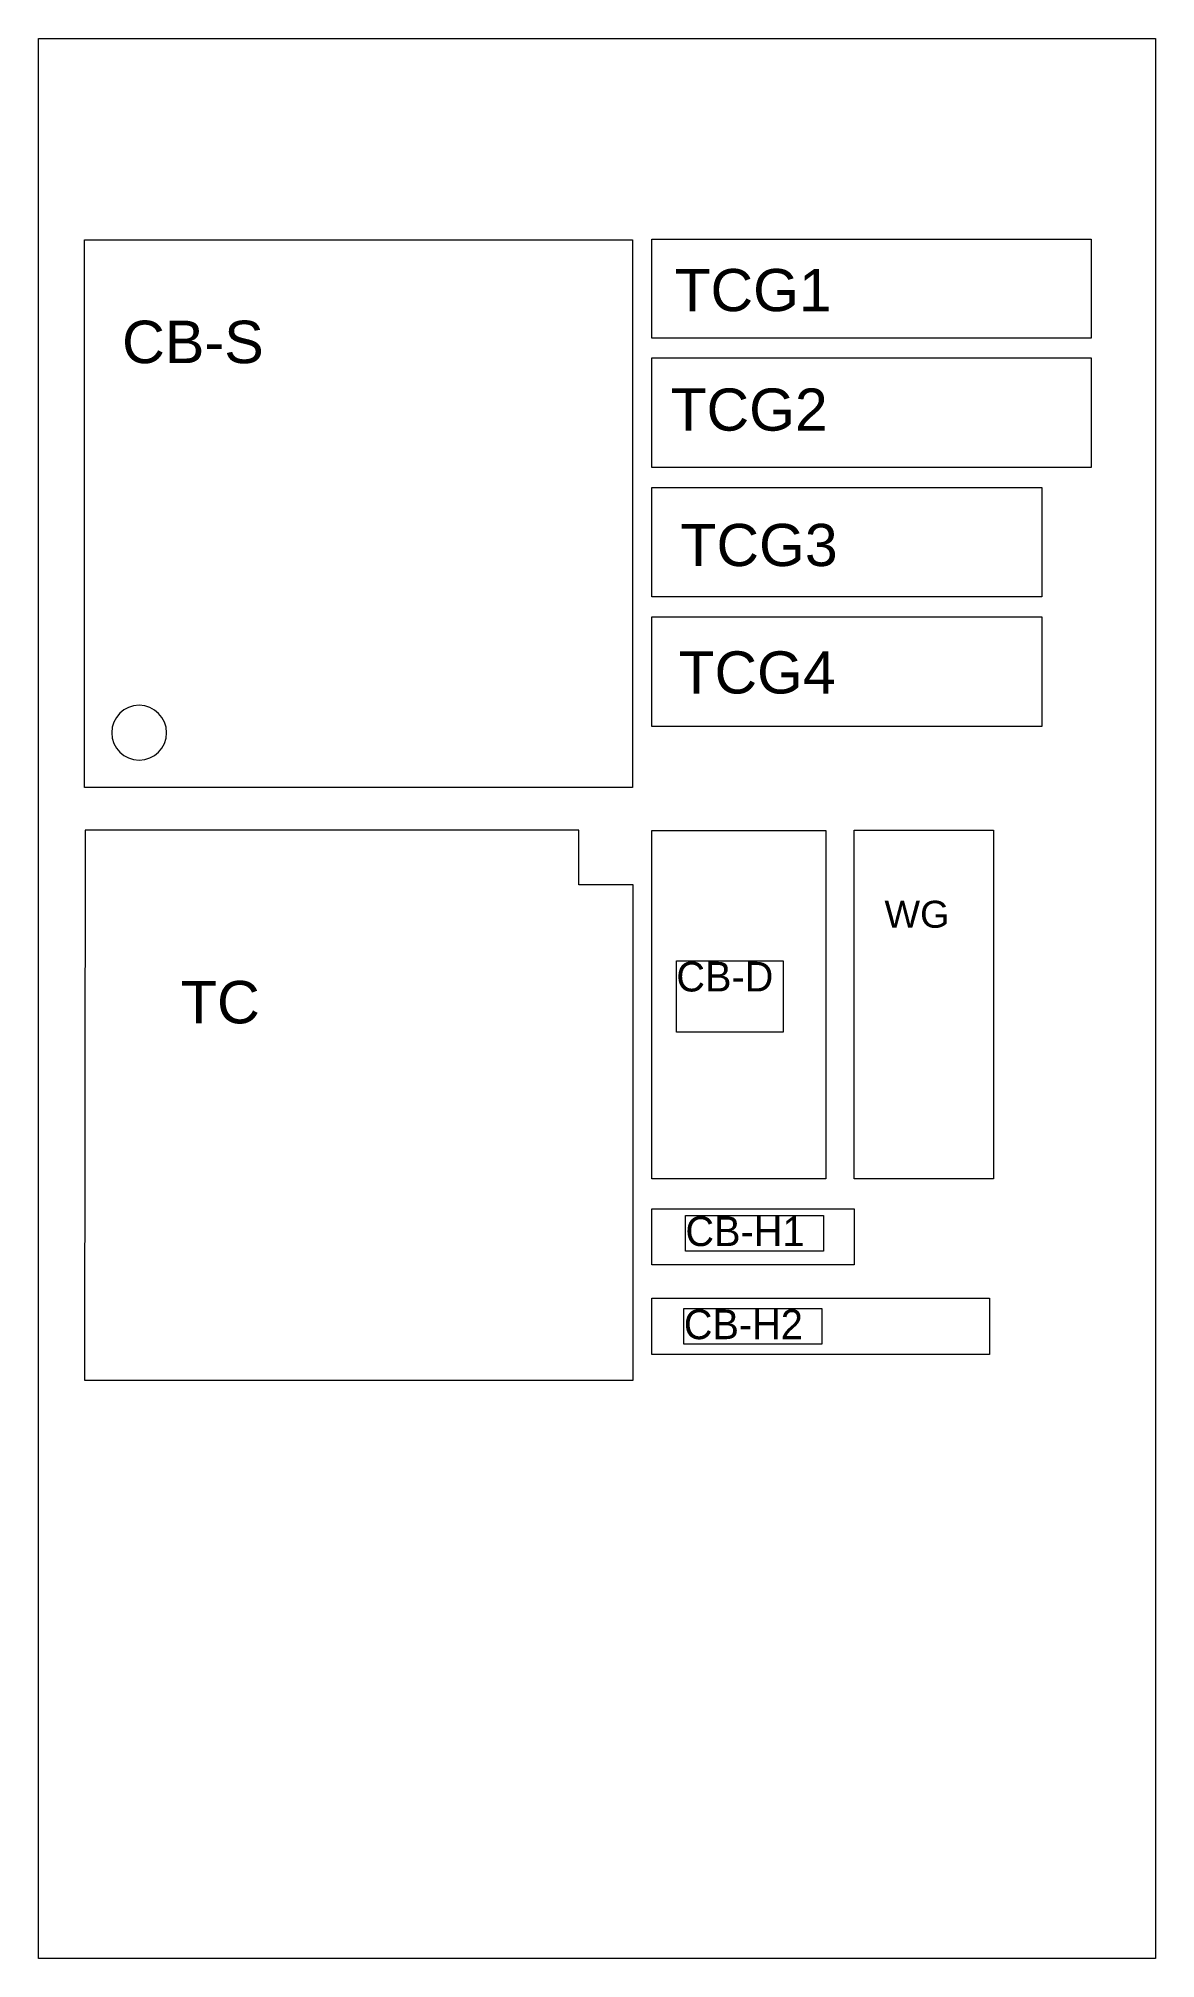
# Model space of a CAD drawing. Header units: inches. Extents: x 0 to 320, y -550 to 0.
import ezdxf

# ---------------------------------------------------------------- set-up
doc = ezdxf.new("R2010")
doc.units = ezdxf.units.IN
doc.header["$MEASUREMENT"] = 0
doc.layers.add('Layer 1', color=7, linetype='Continuous')

# ---------------------------------------------------------------- blocks, each defined once
blk = doc.blocks.new('block 3')
at = {"layer": 'Layer 1', "color": 175, "lineweight": 5, "true_color": 0x3953a4}
blk.add_lwpolyline([(13.17, -384.33), (170.39, -384.33), (170.39, -242.44), (154.79, -242.44), (154.79, -226.81), (13.44, -226.81), (13.17, -384.33)], dxfattribs=at)
blk = doc.blocks.new('block 2')
at = {"layer": 'Layer 1'}
blk.add_blockref('block 3', (0, 0), dxfattribs=at)
at = {"layer": 'Layer 1', "color": 18, "true_color": 0x010101, "insert": (40.77, -282.3), "char_height": 12.1648, "attachment_point": 7}
blk.add_mtext('\\fArial|b0|i0|c0|p34;\\W1;TC', dxfattribs=at)
at = {"layer": 'Layer 1', "color": 250, "true_color": 0x231f20, "insert": (40.77, -282.3), "char_height": 12.1648, "attachment_point": 7}
blk.add_mtext('\\fArial|b0|i0|c0|p34;\\W1;TC', dxfattribs=at)
blk = doc.blocks.new('block 5')
at = {"layer": 'Layer 1', "color": 175, "lineweight": 5, "true_color": 0x3953a4}
blk.add_lwpolyline([(13.19, -57.65), (170.13, -57.65), (170.13, -214.6), (13.19, -214.6), (13.19, -57.65)], dxfattribs=at)
blk.add_open_spline([(36.73, -198.87), (36.73, -203.22), (33.22, -206.73), (28.87, -206.73), (24.51, -206.73), (21, -203.22), (21, -198.87), (21, -194.52), (24.51, -191.01), (28.87, -191.01), (33.22, -191.05), (36.73, -194.56), (36.73, -198.87)], degree=3, knots=[0, 0, 0, 0, 1, 1, 1, 2, 2, 2, 3, 3, 3, 4, 4, 4, 4], dxfattribs=at)
blk = doc.blocks.new('block 4')
at = {"layer": 'Layer 1'}
blk.add_blockref('block 5', (0, 0), dxfattribs=at)
at = {"layer": 'Layer 1', "color": 18, "true_color": 0x010101, "insert": (23.95, -93.19), "char_height": 12.1661, "attachment_point": 7}
blk.add_mtext('\\fArial|b0|i0|c0|p34;\\W1;CB-S', dxfattribs=at)
at = {"layer": 'Layer 1', "color": 250, "true_color": 0x231f20, "insert": (23.95, -93.19), "char_height": 12.1661, "attachment_point": 7}
blk.add_mtext('\\fArial|b0|i0|c0|p34;\\W1;CB-S', dxfattribs=at)
blk = doc.blocks.new('block 6')
at = {"layer": 'Layer 1', "color": 175, "lineweight": 5, "true_color": 0x3953a4}
blk.add_lwpolyline([(175.68, -57.55), (301.54, -57.55), (301.54, -85.85), (175.68, -85.85), (175.68, -57.55)], dxfattribs=at)
at = {"layer": 'Layer 1', "color": 18, "true_color": 0x010101, "insert": (182.21, -78.3), "char_height": 12.0833, "attachment_point": 7}
blk.add_mtext('\\fArial|b0|i0|c0|p34;\\W1;TCG1', dxfattribs=at)
at = {"layer": 'Layer 1', "color": 250, "true_color": 0x231f20, "insert": (182.21, -78.3), "char_height": 12.0833, "attachment_point": 7}
blk.add_mtext('\\fArial|b0|i0|c0|p34;\\W1;TCG1', dxfattribs=at)
blk = doc.blocks.new('block 7')
at = {"layer": 'Layer 1', "color": 175, "lineweight": 5, "true_color": 0x3953a4}
blk.add_lwpolyline([(175.68, -91.51), (301.54, -91.51), (301.54, -122.92), (175.68, -122.92), (175.68, -91.51)], dxfattribs=at)
at = {"layer": 'Layer 1', "color": 18, "true_color": 0x010101, "insert": (181.07, -112.53), "char_height": 12.0833, "attachment_point": 7}
blk.add_mtext('\\fArial|b0|i0|c0|p34;\\W1;TCG2', dxfattribs=at)
at = {"layer": 'Layer 1', "color": 250, "true_color": 0x231f20, "insert": (181.07, -112.53), "char_height": 12.0833, "attachment_point": 7}
blk.add_mtext('\\fArial|b0|i0|c0|p34;\\W1;TCG2', dxfattribs=at)
blk = doc.blocks.new('block 8')
at = {"layer": 'Layer 1', "color": 175, "lineweight": 5, "true_color": 0x3953a4}
blk.add_lwpolyline([(175.69, -128.59), (287.41, -128.59), (287.41, -159.99), (175.69, -159.99), (175.69, -128.59)], dxfattribs=at)
at = {"layer": 'Layer 1', "color": 18, "true_color": 0x010101, "insert": (183.92, -151.31), "char_height": 12.0833, "attachment_point": 7}
blk.add_mtext('\\fArial|b0|i0|c0|p34;\\W1;TCG3', dxfattribs=at)
at = {"layer": 'Layer 1', "color": 250, "true_color": 0x231f20, "insert": (183.92, -151.31), "char_height": 12.0833, "attachment_point": 7}
blk.add_mtext('\\fArial|b0|i0|c0|p34;\\W1;TCG3', dxfattribs=at)
blk = doc.blocks.new('block 9')
at = {"layer": 'Layer 1', "color": 175, "lineweight": 5, "true_color": 0x3953a4}
blk.add_lwpolyline([(175.69, -165.64), (287.41, -165.64), (287.41, -197.05), (175.69, -197.05), (175.69, -165.64)], dxfattribs=at)
at = {"layer": 'Layer 1', "color": 18, "true_color": 0x010101, "insert": (183.35, -187.82), "char_height": 12.0833, "attachment_point": 7}
blk.add_mtext('\\fArial|b0|i0|c0|p34;\\W1;TCG4', dxfattribs=at)
at = {"layer": 'Layer 1', "color": 250, "true_color": 0x231f20, "insert": (183.35, -187.82), "char_height": 12.0833, "attachment_point": 7}
blk.add_mtext('\\fArial|b0|i0|c0|p34;\\W1;TCG4', dxfattribs=at)
blk = doc.blocks.new('block 10')
at = {"layer": 'Layer 1', "color": 175, "lineweight": 5, "true_color": 0x3953a4}
blk.add_lwpolyline([(175.69, -226.84), (225.53, -226.84), (225.53, -326.63), (175.69, -326.63), (175.69, -226.84)], dxfattribs=at)
blk = doc.blocks.new('block 11')
at = {"layer": 'Layer 1', "color": 175, "lineweight": 5, "true_color": 0x3953a4}
blk.add_lwpolyline([(175.68, -360.88), (272.45, -360.88), (272.45, -376.96), (175.68, -376.96), (175.68, -360.88)], dxfattribs=at)
blk = doc.blocks.new('block 12')
at = {"layer": 'Layer 1', "color": 175, "lineweight": 5, "true_color": 0x3953a4}
blk.add_lwpolyline([(175.68, -335.2), (233.62, -335.2), (233.62, -351.28), (175.68, -351.28), (175.68, -335.2)], dxfattribs=at)
blk = doc.blocks.new('block 13')
at = {"layer": 'Layer 1', "color": 175, "lineweight": 5, "true_color": 0x3953a4}
blk.add_lwpolyline([(233.62, -226.76), (273.55, -226.76), (273.55, -326.7), (233.62, -326.7), (233.62, -226.76)], dxfattribs=at)
at = {"layer": 'Layer 1', "color": 18, "true_color": 0x010101, "insert": (242.35, -254.84), "char_height": 7.7283, "attachment_point": 7}
blk.add_mtext('\\fArial|b0|i0|c0|p34;\\W1;WG', dxfattribs=at)

msp = doc.modelspace()

# ---------------------------------------------------------------- linework, layer by layer
at = {"layer": 'Layer 1', "lineweight": 0}
for points in [[(0, 0), (320, 0), (320, -550), (0, -550), (0, 0)], [(182.73, -264.24), (213.29, -264.24), (213.29, -284.61), (182.73, -284.61), (182.73, -264.24)], [(185.33, -337.15), (224.88, -337.15), (224.88, -347.34), (185.33, -347.34), (185.33, -337.15)], [(184.87, -363.83), (224.42, -363.83), (224.42, -374.01), (184.87, -374.01), (184.87, -363.83)]]:
    msp.add_lwpolyline(points, dxfattribs=at)

# ---------------------------------------------------------------- block references
at = {"layer": 'Layer 1'}
for name in ['block 4', 'block 6', 'block 7', 'block 8', 'block 9', 'block 2', 'block 10', 'block 13', 'block 12', 'block 11']:
    msp.add_blockref(name, (0, 0), dxfattribs=at)

# ---------------------------------------------------------------- texts
at = {"layer": 'Layer 1', "color": 18, "true_color": 0x010101, "char_height": 8.5, "attachment_point": 7}
for s, insert in [('\\fMyriad Pro|b0|i0|c0|p34;\\W1;CB-D', (182.73, -273.11)), ('\\fMyriad Pro|b0|i0|c0|p34;\\W1;CB-H1', (185.33, -346.03)), ('\\fMyriad Pro|b0|i0|c0|p34;\\W1;CB-H2', (184.87, -372.7))]:
    msp.add_mtext(s, dxfattribs=dict(at, insert=insert))

doc.saveas('drawing.dxf')
